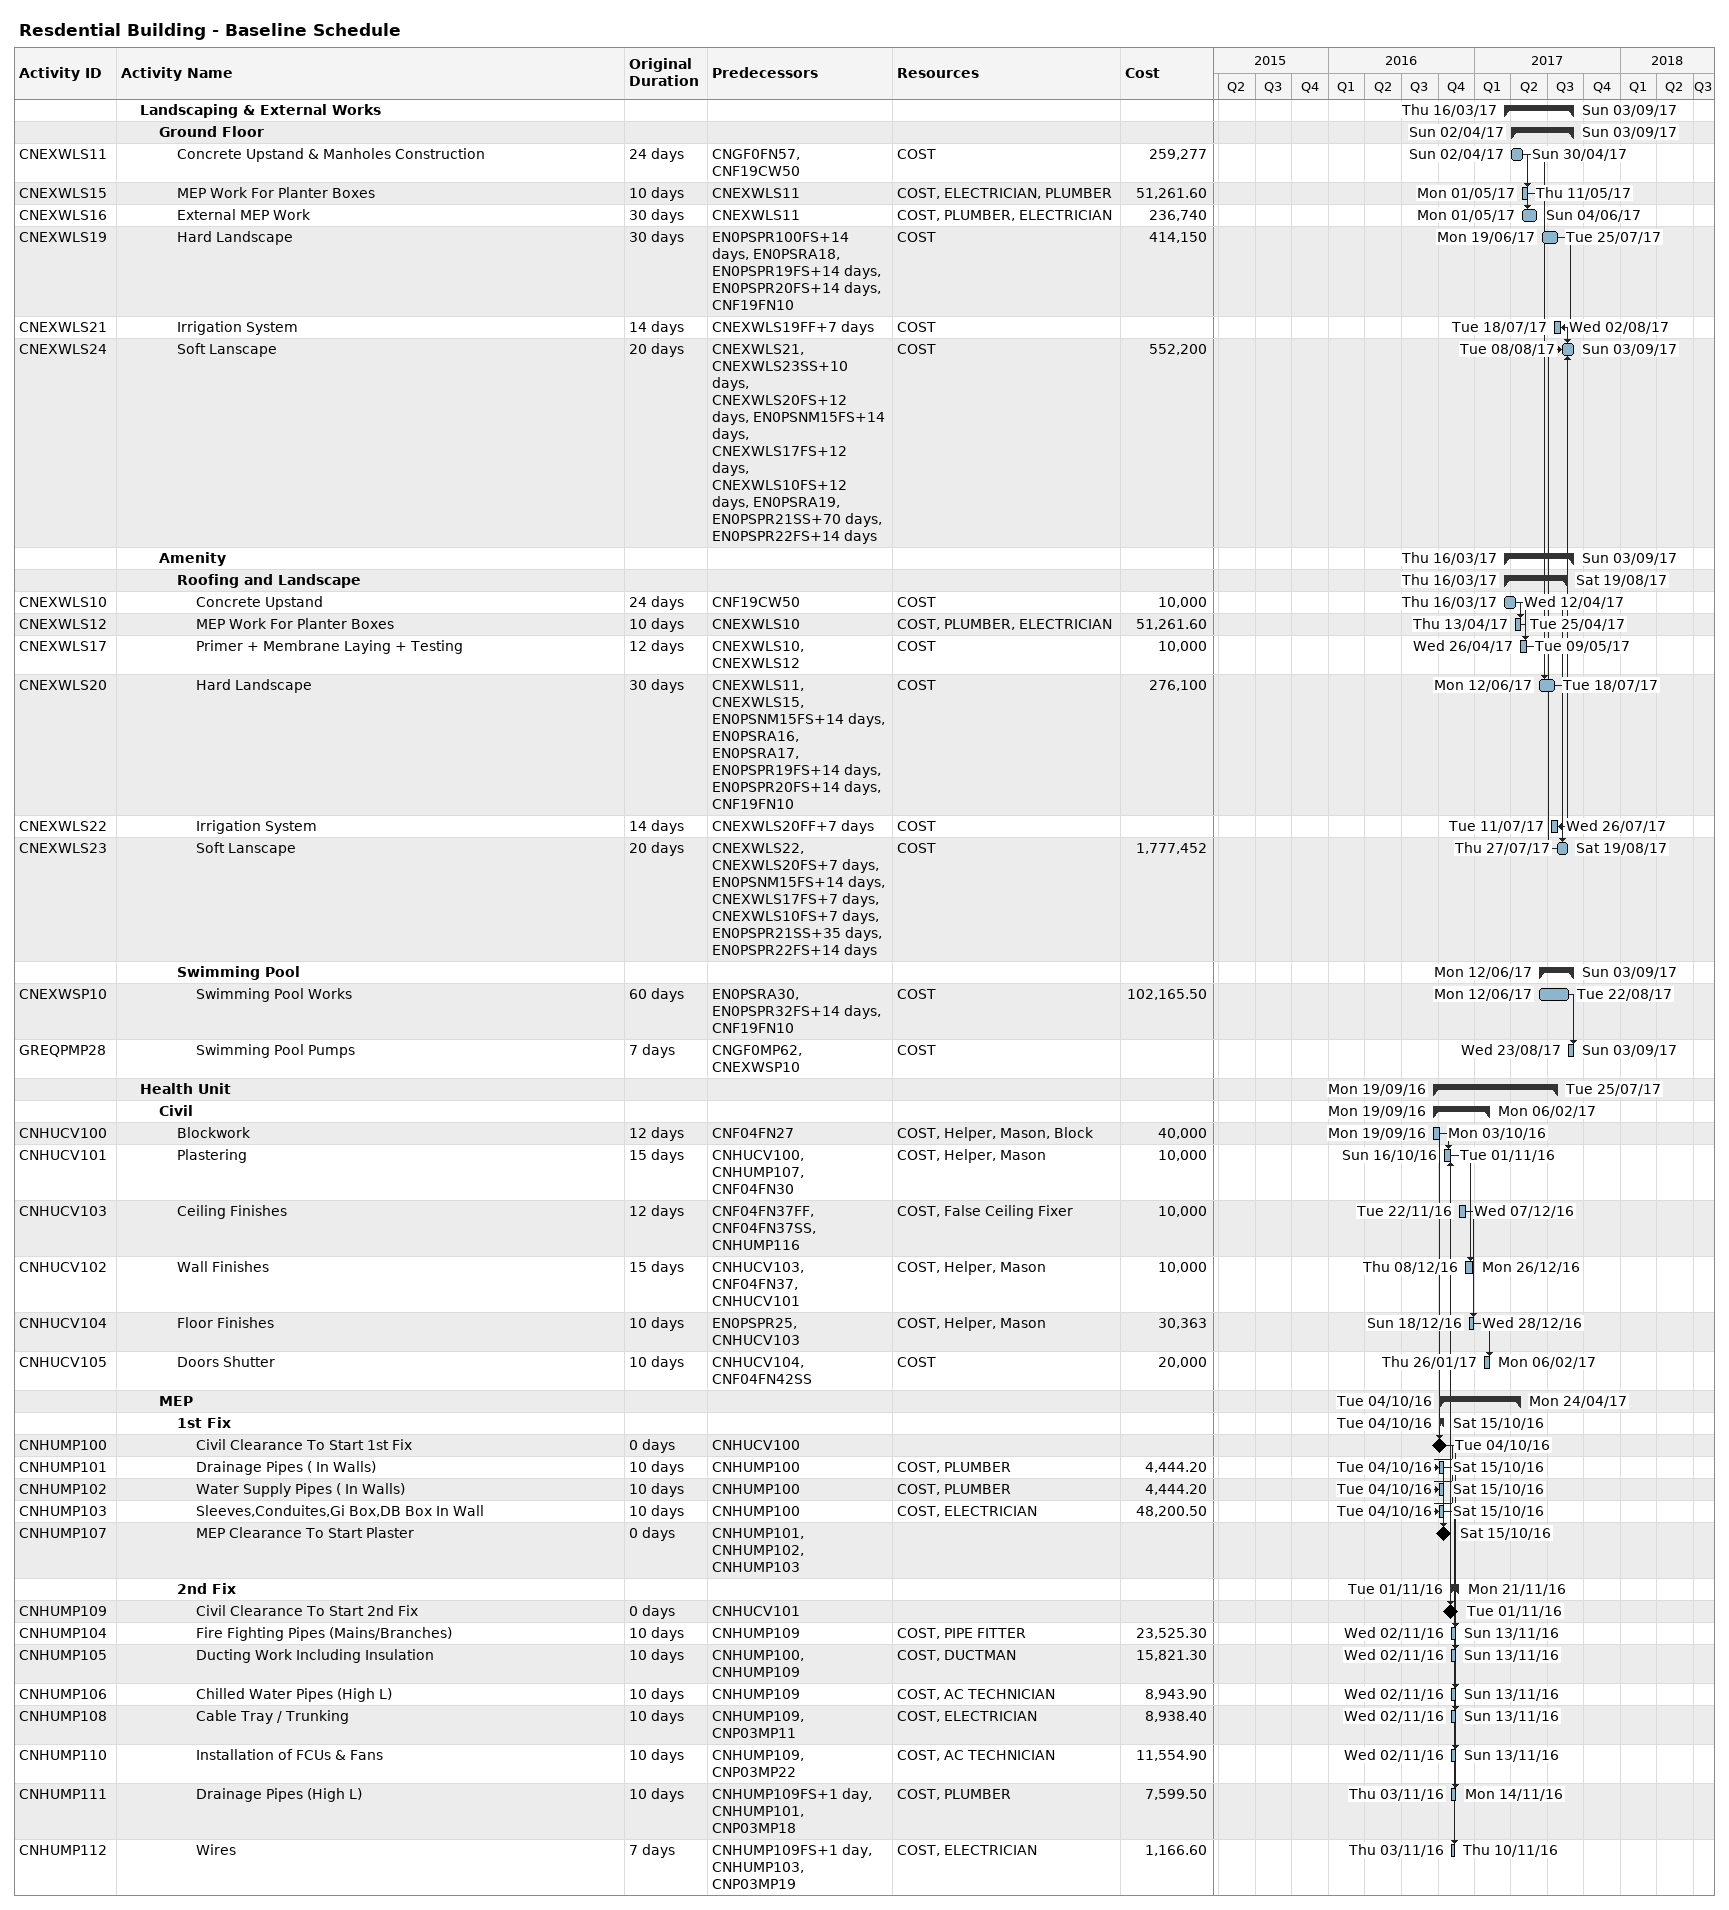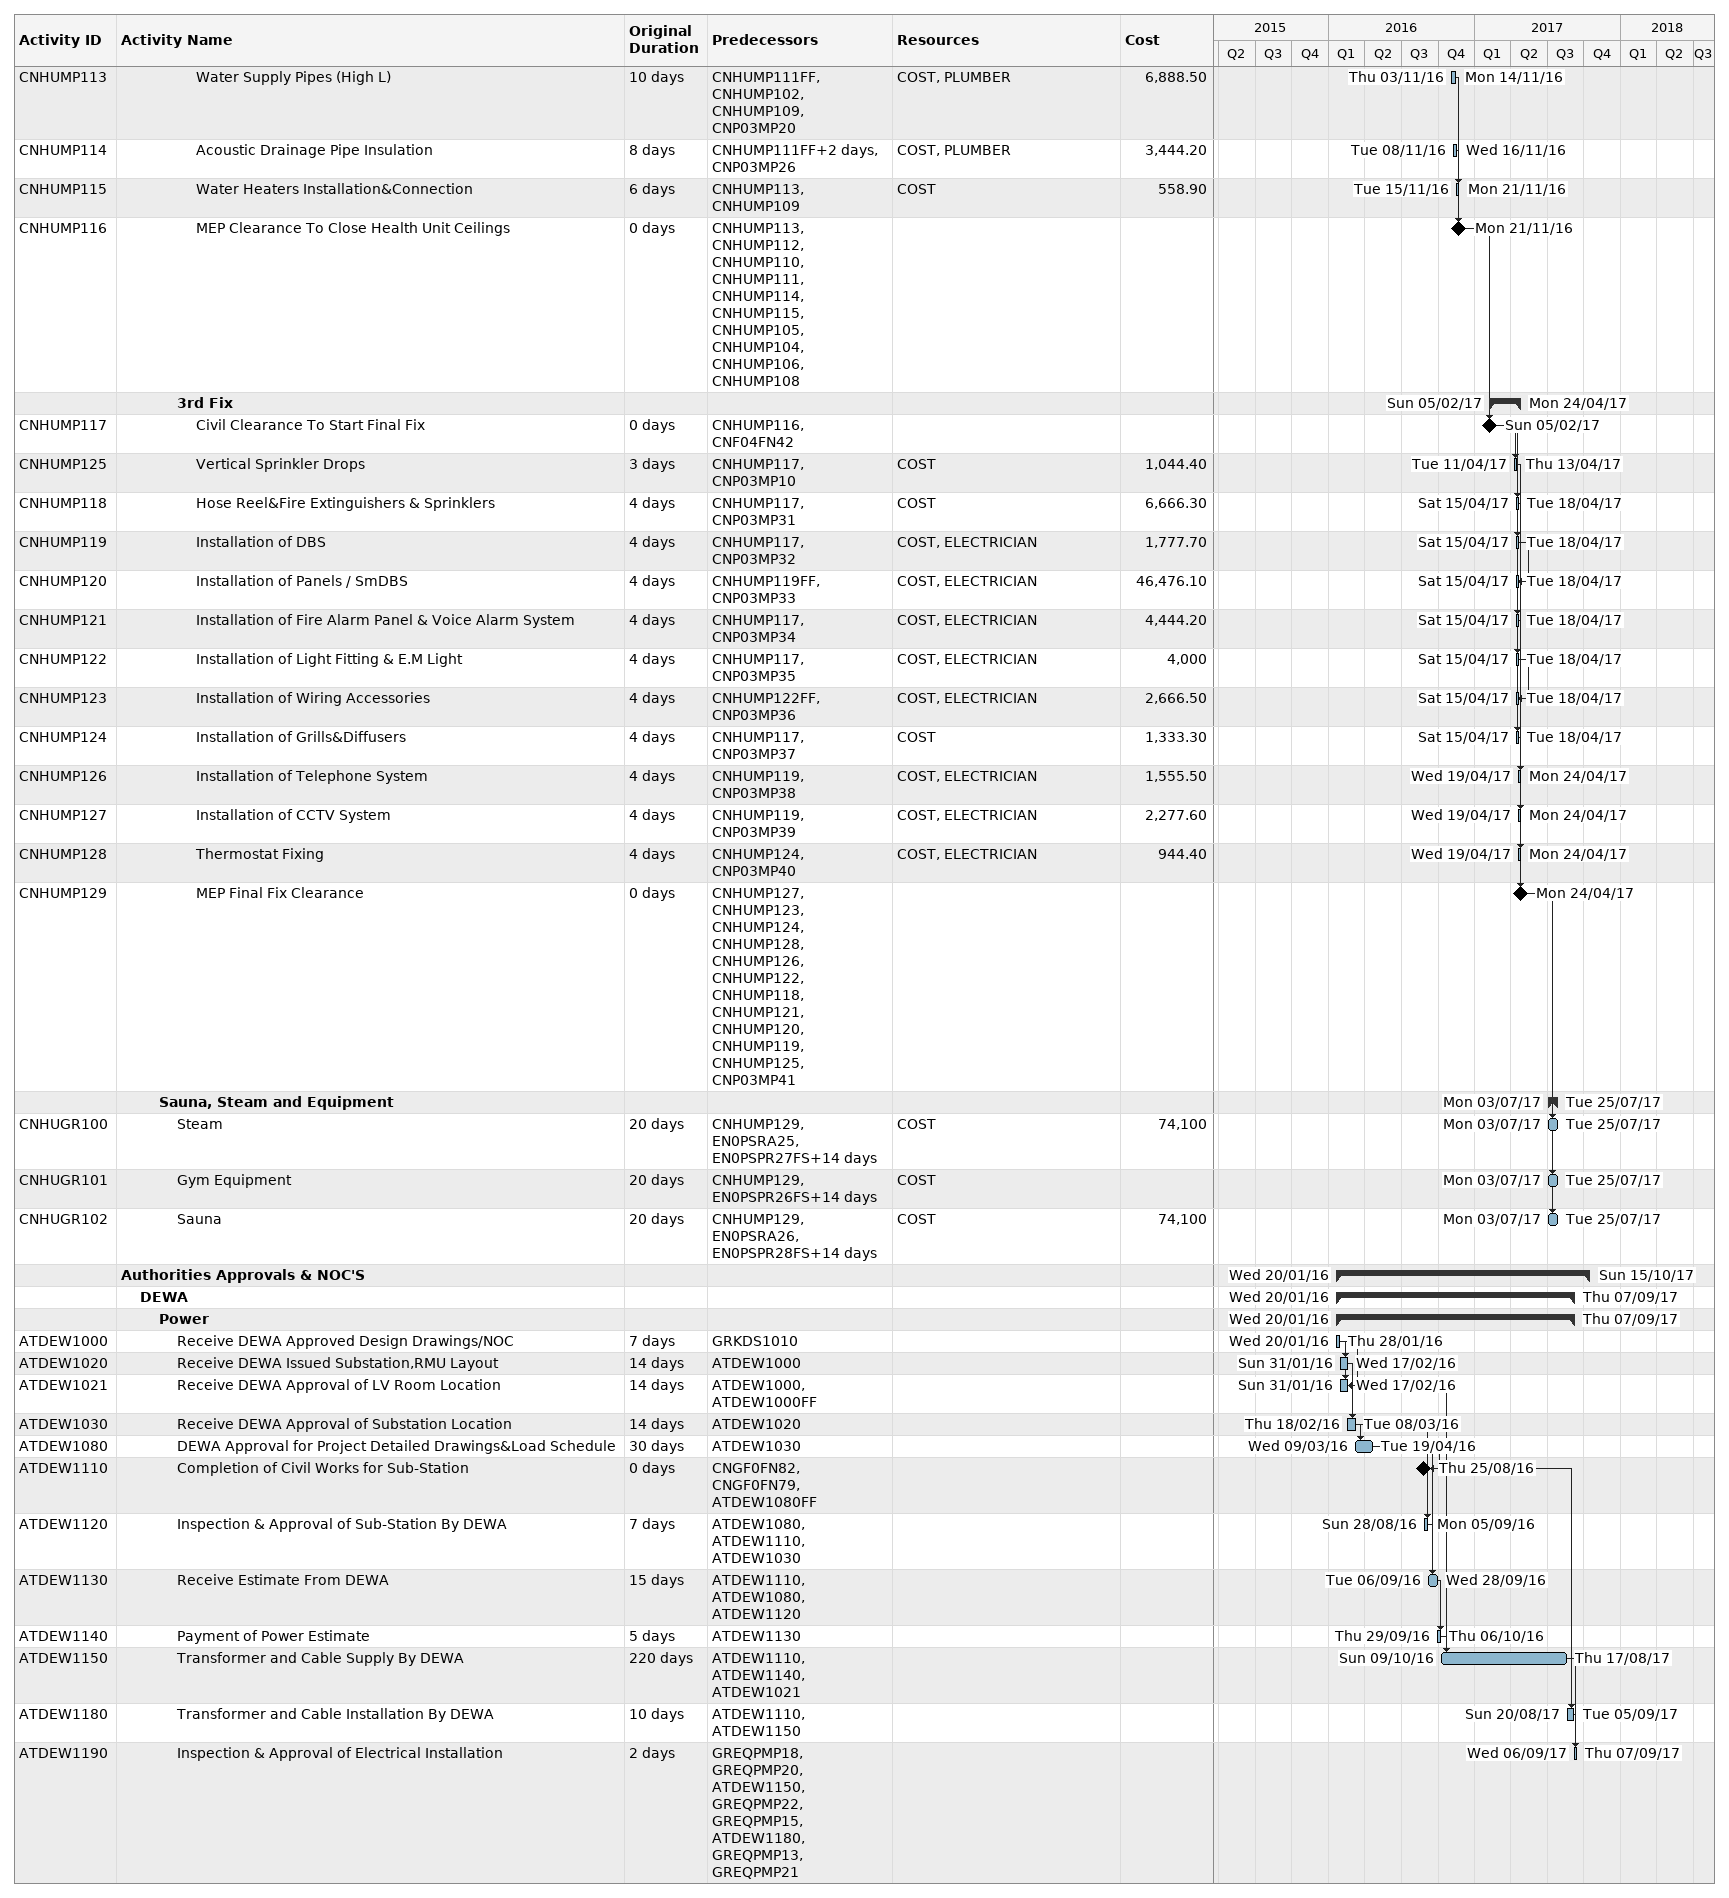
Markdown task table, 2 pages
Resdential Building - Baseline Schedule

| ID | Level | Task | Original duration | Start | Finish | Predecessors | Resources | Cost |
|---|---|---|---|---|---|---|---|---|
|  | 2 | **Landscaping & External Works** |  | 2017-03-16 | 2017-09-03 |  |  |  |
|  | 3 | **Ground Floor** |  | 2017-04-02 | 2017-09-03 |  |  |  |
| CNEXWLS11 | 4 | Concrete Upstand & Manholes Construction | 24d | 2017-04-02 | 2017-04-30 | CNGF0FN57, CNF19CW50 | COST | 259277 |
| CNEXWLS15 | 4 | MEP Work For Planter Boxes | 10d | 2017-05-01 | 2017-05-11 | CNEXWLS11 | COST, ELECTRICIAN, PLUMBER | 51261.60 |
| CNEXWLS16 | 4 | External MEP Work | 30d | 2017-05-01 | 2017-06-04 | CNEXWLS11 | COST, PLUMBER, ELECTRICIAN | 236740 |
| CNEXWLS19 | 4 | Hard Landscape | 30d | 2017-06-19 | 2017-07-25 | EN0PSPR100FS+14d, EN0PSRA18, EN0PSPR19FS+14d, EN0PSPR20FS+14d, CNF19FN10 | COST | 414150 |
| CNEXWLS21 | 4 | Irrigation System | 14d | 2017-07-18 | 2017-08-02 | CNEXWLS19FF+7d | COST |  |
| CNEXWLS24 | 4 | Soft Lanscape | 20d | 2017-08-08 | 2017-09-03 | CNEXWLS21, CNEXWLS23SS+10d, CNEXWLS20FS+12d, EN0PSNM15FS+14d, CNEXWLS17FS+12d, CNEXWLS10FS+12d, EN0PSRA19, EN0PSPR21SS+70d, EN0PSPR22FS+14d | COST | 552200 |
|  | 3 | **Amenity** |  | 2017-03-16 | 2017-09-03 |  |  |  |
|  | 4 | **Roofing and Landscape** |  | 2017-03-16 | 2017-08-19 |  |  |  |
| CNEXWLS10 | 5 | Concrete Upstand | 24d | 2017-03-16 | 2017-04-12 | CNF19CW50 | COST | 10000 |
| CNEXWLS12 | 5 | MEP Work For Planter Boxes | 10d | 2017-04-13 | 2017-04-25 | CNEXWLS10 | COST, PLUMBER, ELECTRICIAN | 51261.60 |
| CNEXWLS17 | 5 | Primer + Membrane Laying + Testing | 12d | 2017-04-26 | 2017-05-09 | CNEXWLS10, CNEXWLS12 | COST | 10000 |
| CNEXWLS20 | 5 | Hard Landscape | 30d | 2017-06-12 | 2017-07-18 | CNEXWLS11, CNEXWLS15, EN0PSNM15FS+14d, EN0PSRA16, EN0PSRA17, EN0PSPR19FS+14d, EN0PSPR20FS+14d, CNF19FN10 | COST | 276100 |
| CNEXWLS22 | 5 | Irrigation System | 14d | 2017-07-11 | 2017-07-26 | CNEXWLS20FF+7d | COST |  |
| CNEXWLS23 | 5 | Soft Lanscape | 20d | 2017-07-27 | 2017-08-19 | CNEXWLS22, CNEXWLS20FS+7d, EN0PSNM15FS+14d, CNEXWLS17FS+7d, CNEXWLS10FS+7d, EN0PSPR21SS+35d, EN0PSPR22FS+14d | COST | 1777452 |
|  | 4 | **Swimming Pool** |  | 2017-06-12 | 2017-09-03 |  |  |  |
| CNEXWSP10 | 5 | Swimming Pool Works | 60d | 2017-06-12 | 2017-08-22 | EN0PSRA30, EN0PSPR32FS+14d, CNF19FN10 | COST | 102165.50 |
| GREQPMP28 | 5 | Swimming Pool Pumps | 7d | 2017-08-23 | 2017-09-03 | CNGF0MP62, CNEXWSP10 | COST |  |
|  | 2 | **Health Unit** |  | 2016-09-19 | 2017-07-25 |  |  |  |
|  | 3 | **Civil** |  | 2016-09-19 | 2017-02-06 |  |  |  |
| CNHUCV100 | 4 | Blockwork | 12d | 2016-09-19 | 2016-10-03 | CNF04FN27 | COST, Helper, Mason, Block | 40000 |
| CNHUCV101 | 4 | Plastering | 15d | 2016-10-16 | 2016-11-01 | CNHUCV100, CNHUMP107, CNF04FN30 | COST, Helper, Mason | 10000 |
| CNHUCV103 | 4 | Ceiling Finishes | 12d | 2016-11-22 | 2016-12-07 | CNF04FN37FF, CNF04FN37SS, CNHUMP116 | COST, False Ceiling Fixer | 10000 |
| CNHUCV102 | 4 | Wall Finishes | 15d | 2016-12-08 | 2016-12-26 | CNHUCV103, CNF04FN37, CNHUCV101 | COST, Helper, Mason | 10000 |
| CNHUCV104 | 4 | Floor Finishes | 10d | 2016-12-18 | 2016-12-28 | EN0PSPR25, CNHUCV103 | COST, Helper, Mason | 30363 |
| CNHUCV105 | 4 | Doors Shutter | 10d | 2017-01-26 | 2017-02-06 | CNHUCV104, CNF04FN42SS | COST | 20000 |
|  | 3 | **MEP** |  | 2016-10-04 | 2017-04-24 |  |  |  |
|  | 4 | **1st Fix** |  | 2016-10-04 | 2016-10-15 |  |  |  |
| CNHUMP100 | 5 | Civil Clearance To Start 1st Fix | 0d | 2016-10-04 | 2016-10-04 | CNHUCV100 |  |  |
| CNHUMP101 | 5 | Drainage Pipes ( In Walls) | 10d | 2016-10-04 | 2016-10-15 | CNHUMP100 | COST, PLUMBER | 4444.20 |
| CNHUMP102 | 5 | Water Supply Pipes ( In Walls) | 10d | 2016-10-04 | 2016-10-15 | CNHUMP100 | COST, PLUMBER | 4444.20 |
| CNHUMP103 | 5 | Sleeves,Conduites,Gi Box,DB Box In Wall | 10d | 2016-10-04 | 2016-10-15 | CNHUMP100 | COST, ELECTRICIAN | 48200.50 |
| CNHUMP107 | 5 | MEP Clearance To Start Plaster | 0d | 2016-10-15 | 2016-10-15 | CNHUMP101, CNHUMP102, CNHUMP103 |  |  |
|  | 4 | **2nd Fix** |  | 2016-11-01 | 2016-11-21 |  |  |  |
| CNHUMP109 | 5 | Civil Clearance To Start 2nd Fix | 0d | 2016-11-01 | 2016-11-01 | CNHUCV101 |  |  |
| CNHUMP104 | 5 | Fire Fighting Pipes (Mains/Branches) | 10d | 2016-11-02 | 2016-11-13 | CNHUMP109 | COST, PIPE FITTER | 23525.30 |
| CNHUMP105 | 5 | Ducting Work Including Insulation | 10d | 2016-11-02 | 2016-11-13 | CNHUMP100, CNHUMP109 | COST, DUCTMAN | 15821.30 |
| CNHUMP106 | 5 | Chilled Water Pipes (High L) | 10d | 2016-11-02 | 2016-11-13 | CNHUMP109 | COST, AC TECHNICIAN | 8943.90 |
| CNHUMP108 | 5 | Cable Tray / Trunking | 10d | 2016-11-02 | 2016-11-13 | CNHUMP109, CNP03MP11 | COST, ELECTRICIAN | 8938.40 |
| CNHUMP110 | 5 | Installation of FCUs & Fans | 10d | 2016-11-02 | 2016-11-13 | CNHUMP109, CNP03MP22 | COST, AC TECHNICIAN | 11554.90 |
| CNHUMP111 | 5 | Drainage Pipes (High L) | 10d | 2016-11-03 | 2016-11-14 | CNHUMP109FS+1d, CNHUMP101, CNP03MP18 | COST, PLUMBER | 7599.50 |
| CNHUMP112 | 5 | Wires | 7d | 2016-11-03 | 2016-11-10 | CNHUMP109FS+1d, CNHUMP103, CNP03MP19 | COST, ELECTRICIAN | 1166.60 |
| CNHUMP113 | 5 | Water Supply Pipes (High L) | 10d | 2016-11-03 | 2016-11-14 | CNHUMP111FF, CNHUMP102, CNHUMP109, CNP03MP20 | COST, PLUMBER | 6888.50 |
| CNHUMP114 | 5 | Acoustic Drainage Pipe Insulation | 8d | 2016-11-08 | 2016-11-16 | CNHUMP111FF+2d, CNP03MP26 | COST, PLUMBER | 3444.20 |
| CNHUMP115 | 5 | Water Heaters Installation&Connection | 6d | 2016-11-15 | 2016-11-21 | CNHUMP113, CNHUMP109 | COST | 558.90 |
| CNHUMP116 | 5 | MEP Clearance To Close Health Unit Ceilings | 0d | 2016-11-21 | 2016-11-21 | CNHUMP113, CNHUMP112, CNHUMP110, CNHUMP111, CNHUMP114, CNHUMP115, CNHUMP105, CNHUMP104, CNHUMP106, CNHUMP108 |  |  |
|  | 4 | **3rd Fix** |  | 2017-02-05 | 2017-04-24 |  |  |  |
| CNHUMP117 | 5 | Civil Clearance To Start Final Fix | 0d | 2017-02-05 | 2017-02-05 | CNHUMP116, CNF04FN42 |  |  |
| CNHUMP125 | 5 | Vertical Sprinkler Drops | 3d | 2017-04-11 | 2017-04-13 | CNHUMP117, CNP03MP10 | COST | 1044.40 |
| CNHUMP118 | 5 | Hose Reel&Fire Extinguishers & Sprinklers | 4d | 2017-04-15 | 2017-04-18 | CNHUMP117, CNP03MP31 | COST | 6666.30 |
| CNHUMP119 | 5 | Installation of DBS | 4d | 2017-04-15 | 2017-04-18 | CNHUMP117, CNP03MP32 | COST, ELECTRICIAN | 1777.70 |
| CNHUMP120 | 5 | Installation of Panels / SmDBS | 4d | 2017-04-15 | 2017-04-18 | CNHUMP119FF, CNP03MP33 | COST, ELECTRICIAN | 46476.10 |
| CNHUMP121 | 5 | Installation of Fire Alarm Panel & Voice Alarm System | 4d | 2017-04-15 | 2017-04-18 | CNHUMP117, CNP03MP34 | COST, ELECTRICIAN | 4444.20 |
| CNHUMP122 | 5 | Installation of Light Fitting & E.M Light | 4d | 2017-04-15 | 2017-04-18 | CNHUMP117, CNP03MP35 | COST, ELECTRICIAN | 4000 |
| CNHUMP123 | 5 | Installation of Wiring Accessories | 4d | 2017-04-15 | 2017-04-18 | CNHUMP122FF, CNP03MP36 | COST, ELECTRICIAN | 2666.50 |
| CNHUMP124 | 5 | Installation of Grills&Diffusers | 4d | 2017-04-15 | 2017-04-18 | CNHUMP117, CNP03MP37 | COST | 1333.30 |
| CNHUMP126 | 5 | Installation of Telephone System | 4d | 2017-04-19 | 2017-04-24 | CNHUMP119, CNP03MP38 | COST, ELECTRICIAN | 1555.50 |
| CNHUMP127 | 5 | Installation of CCTV System | 4d | 2017-04-19 | 2017-04-24 | CNHUMP119, CNP03MP39 | COST, ELECTRICIAN | 2277.60 |
| CNHUMP128 | 5 | Thermostat Fixing | 4d | 2017-04-19 | 2017-04-24 | CNHUMP124, CNP03MP40 | COST, ELECTRICIAN | 944.40 |
| CNHUMP129 | 5 | MEP Final Fix Clearance | 0d | 2017-04-24 | 2017-04-24 | CNHUMP127, CNHUMP123, CNHUMP124, CNHUMP128, CNHUMP126, CNHUMP122, CNHUMP118, CNHUMP121, CNHUMP120, CNHUMP119, CNHUMP125, CNP03MP41 |  |  |
|  | 3 | **Sauna, Steam and Equipment** |  | 2017-07-03 | 2017-07-25 |  |  |  |
| CNHUGR100 | 4 | Steam | 20d | 2017-07-03 | 2017-07-25 | CNHUMP129, EN0PSRA25, EN0PSPR27FS+14d | COST | 74100 |
| CNHUGR101 | 4 | Gym Equipment | 20d | 2017-07-03 | 2017-07-25 | CNHUMP129, EN0PSPR26FS+14d | COST |  |
| CNHUGR102 | 4 | Sauna | 20d | 2017-07-03 | 2017-07-25 | CNHUMP129, EN0PSRA26, EN0PSPR28FS+14d | COST | 74100 |
|  | 1 | **Authorities Approvals & NOC'S** |  | 2016-01-20 | 2017-10-15 |  |  |  |
|  | 2 | **DEWA** |  | 2016-01-20 | 2017-09-07 |  |  |  |
|  | 3 | **Power** |  | 2016-01-20 | 2017-09-07 |  |  |  |
| ATDEW1000 | 4 | Receive DEWA Approved Design Drawings/NOC | 7d | 2016-01-20 | 2016-01-28 | GRKDS1010 |  |  |
| ATDEW1020 | 4 | Receive DEWA Issued Substation,RMU Layout | 14d | 2016-01-31 | 2016-02-17 | ATDEW1000 |  |  |
| ATDEW1021 | 4 | Receive DEWA Approval of LV Room Location | 14d | 2016-01-31 | 2016-02-17 | ATDEW1000, ATDEW1000FF |  |  |
| ATDEW1030 | 4 | Receive DEWA Approval of Substation Location | 14d | 2016-02-18 | 2016-03-08 | ATDEW1020 |  |  |
| ATDEW1080 | 4 | DEWA Approval for Project Detailed Drawings&Load Schedule | 30d | 2016-03-09 | 2016-04-19 | ATDEW1030 |  |  |
| ATDEW1110 | 4 | Completion of Civil Works for Sub-Station | 0d | 2016-08-25 | 2016-08-25 | CNGF0FN82, CNGF0FN79, ATDEW1080FF |  |  |
| ATDEW1120 | 4 | Inspection & Approval of Sub-Station By DEWA | 7d | 2016-08-28 | 2016-09-05 | ATDEW1080, ATDEW1110, ATDEW1030 |  |  |
| ATDEW1130 | 4 | Receive Estimate From DEWA | 15d | 2016-09-06 | 2016-09-28 | ATDEW1110, ATDEW1080, ATDEW1120 |  |  |
| ATDEW1140 | 4 | Payment of Power Estimate | 5d | 2016-09-29 | 2016-10-06 | ATDEW1130 |  |  |
| ATDEW1150 | 4 | Transformer and Cable Supply By DEWA | 220d | 2016-10-09 | 2017-08-17 | ATDEW1110, ATDEW1140, ATDEW1021 |  |  |
| ATDEW1180 | 4 | Transformer and Cable Installation By DEWA | 10d | 2017-08-20 | 2017-09-05 | ATDEW1110, ATDEW1150 |  |  |
| ATDEW1190 | 4 | Inspection & Approval of Electrical Installation | 2d | 2017-09-06 | 2017-09-07 | GREQPMP18, GREQPMP20, ATDEW1150, GREQPMP22, GREQPMP15, ATDEW1180, GREQPMP13, GREQPMP21 |  |  |
